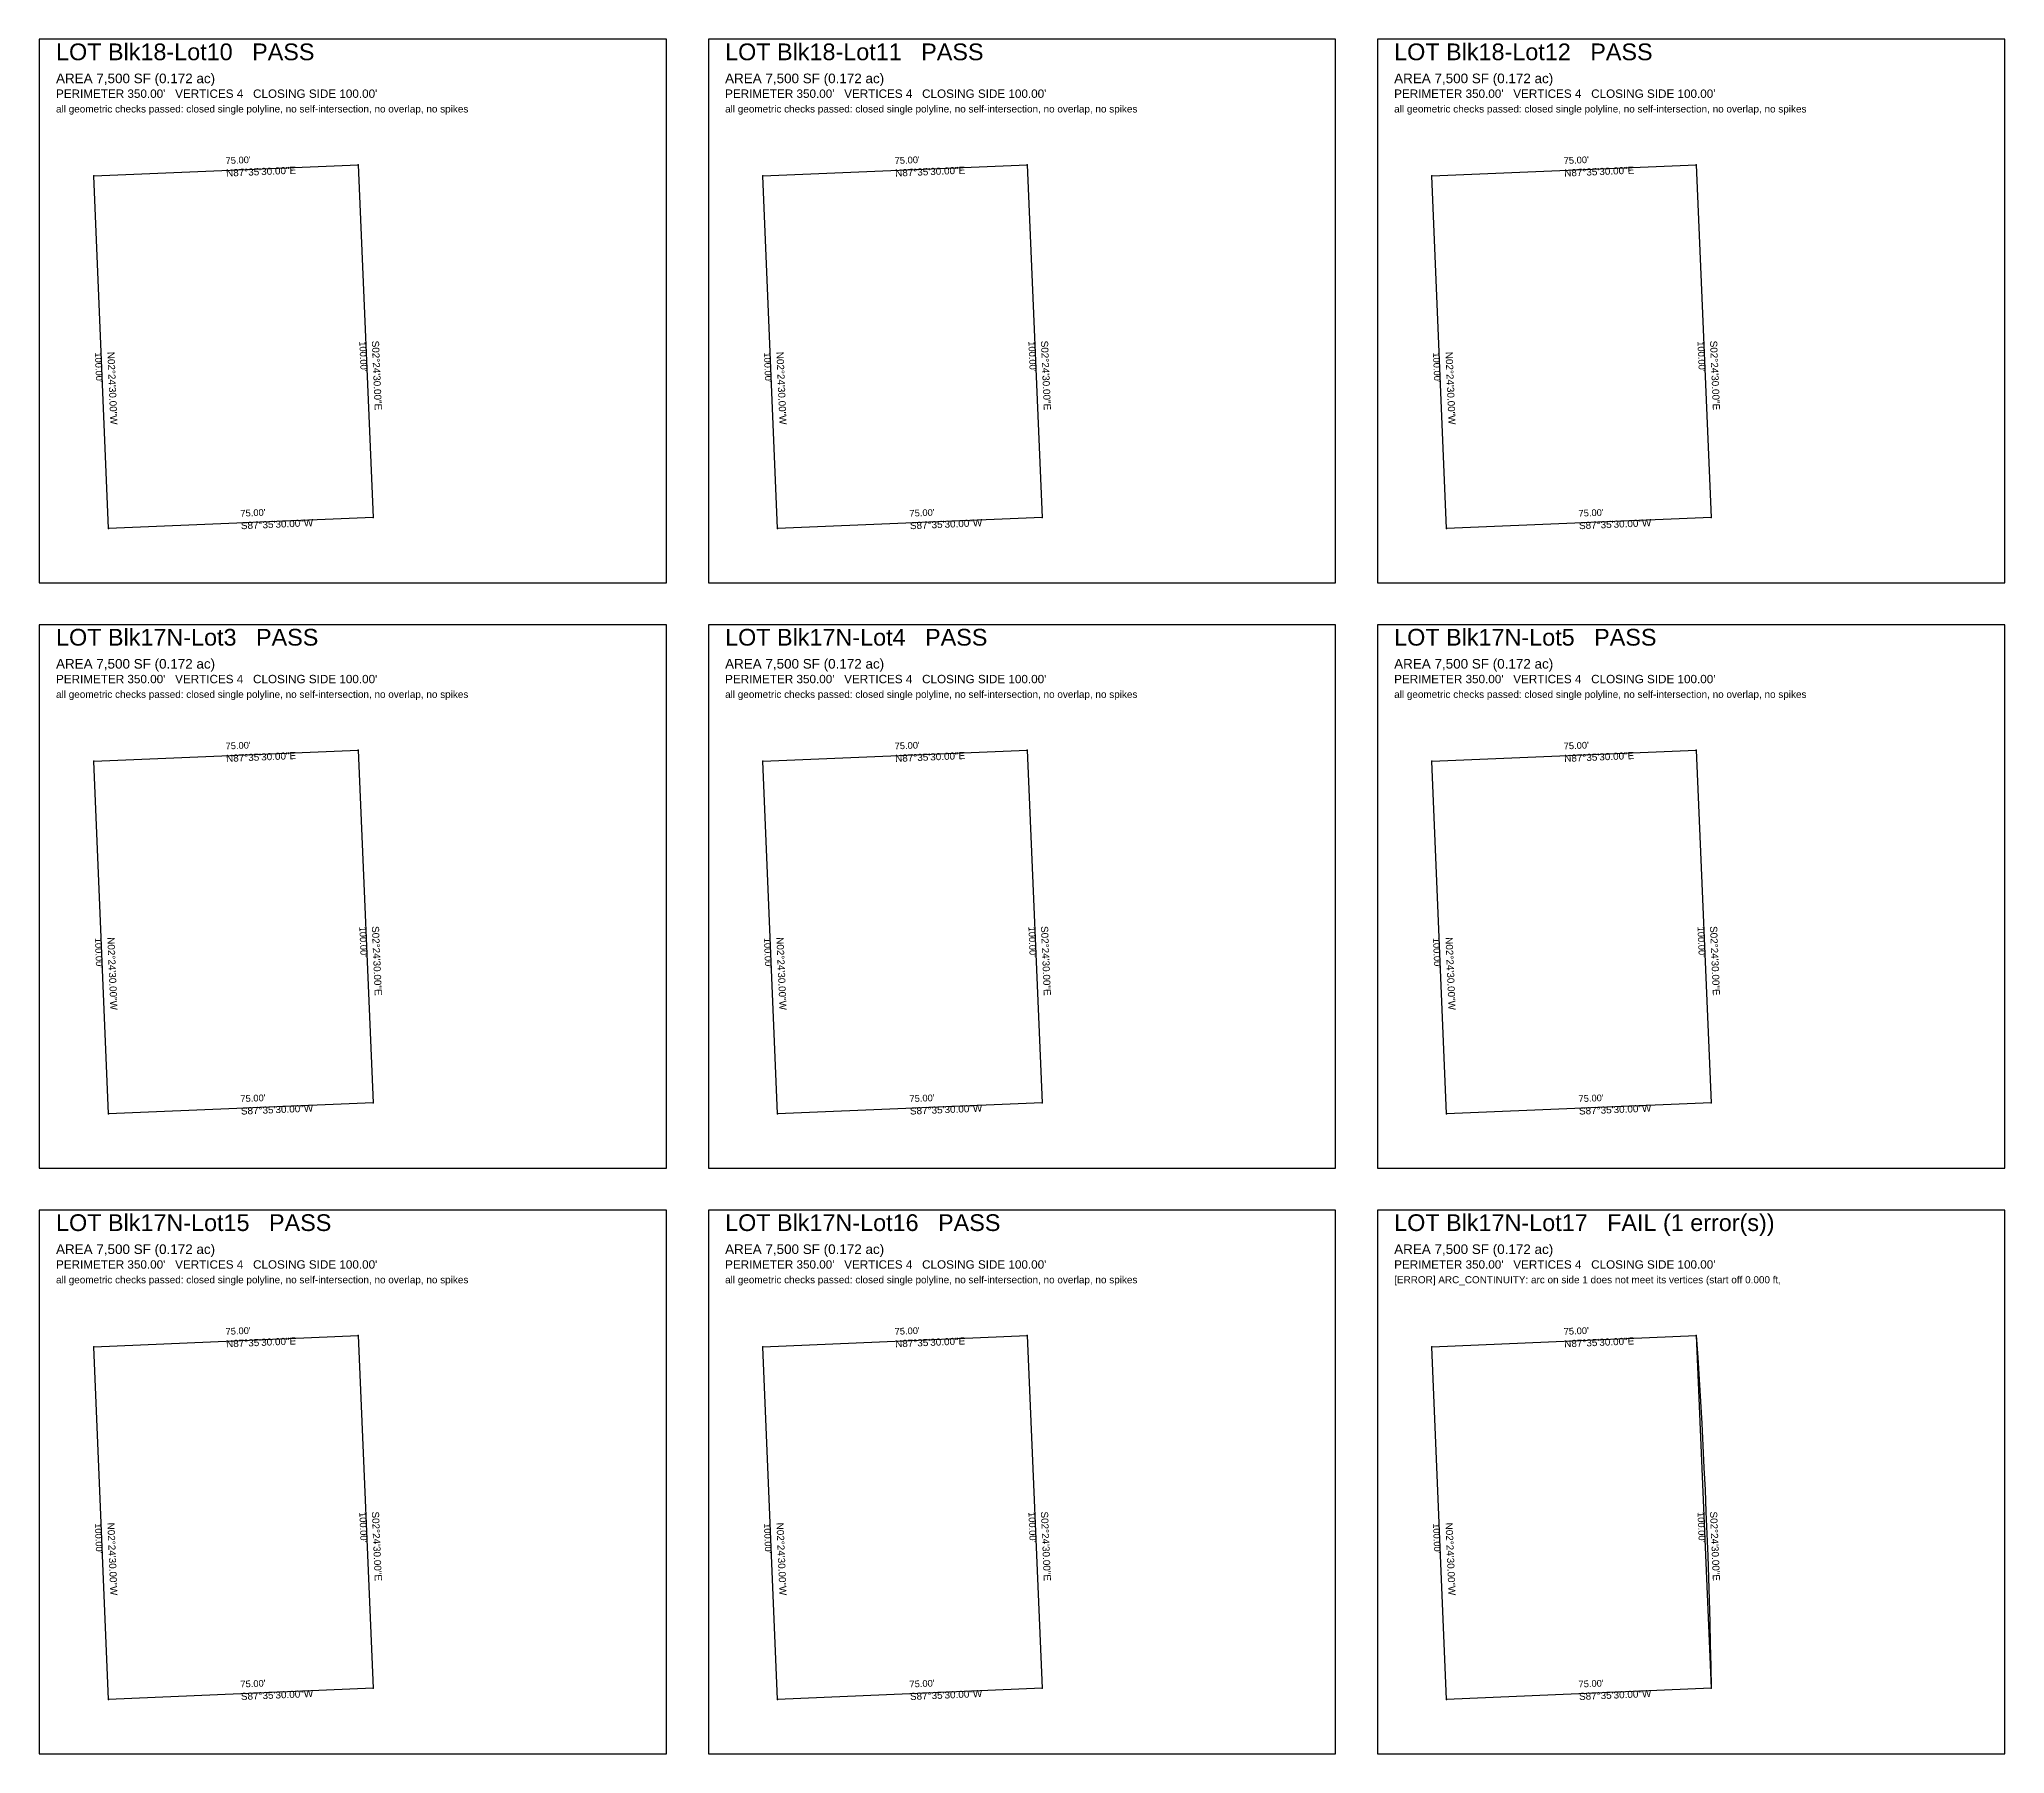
# Model space of a CAD drawing. Extents: x 0 to 3820, y -4480 to 260.
# Drawn here: x 2880 to 3820, y -560 to 260 of the extents above; entities that cross this region are included whole.
import ezdxf

# ---------------------------------------------------------------- set-up
doc = ezdxf.new("R2010")
doc.units = 0
doc.linetypes.add('ROT_2.41', pattern=[0])
doc.linetypes.add('ROT_272.41', pattern=[0])
for name, color, linetype in [('ERROR', 1, 'CONTINUOUS'), ('LOT_POLYLINE', 4, 'CONTINUOUS'), ('SHEET_FRAME', 8, 'CONTINUOUS'), ('SHEET_LABELS', 7, 'CONTINUOUS')]:
    doc.layers.add(name, color=color, linetype=linetype)
doc.styles.get("Standard").update_dxf_attribs({"font": 'Arial'})

msp = doc.modelspace()

# ---------------------------------------------------------------- linework, layer by layer
at = {"layer": 'ERROR'}
for p, q in [((3672.5094, -360), (3672.5094, -360)), ((3679.603, -528.661), (3679.6038, -528.6793))]:
    msp.add_line(p, q, dxfattribs=at)
at = {"layer": 'LOT_POLYLINE'}
for points in [[(2906, 194.6793), (3032.5094, 200), (3039.6038, 31.3207), (2913.0943, 26)], [(3226, 194.6793), (3352.5094, 200), (3359.6038, 31.3207), (3233.0943, 26)], [(3546, 194.6793), (3672.5094, 200), (3679.6038, 31.3207), (3553.0943, 26)], [(2906, -85.3207), (3032.5094, -80), (3039.6038, -248.6793), (2913.0943, -254)], [(3226, -85.3207), (3352.5094, -80), (3359.6038, -248.6793), (3233.0943, -254)], [(3546, -85.3207), (3672.5094, -80), (3679.6038, -248.6793), (3553.0943, -254)], [(2906, -365.3207), (3032.5094, -360), (3039.6038, -528.6793), (2913.0943, -534)], [(3226, -365.3207), (3352.5094, -360), (3359.6038, -528.6793), (3233.0943, -534)], [(3546, -365.3207), (3672.5094, -360), (3679.6038, -528.6793), (3553.0943, -534)]]:
    msp.add_lwpolyline(points, close=True, dxfattribs=at)
msp.add_lwpolyline([(3672.5094, -360), (3673.2048, -370.5288), (3673.8666, -381.0598), (3674.4949, -391.5929), (3675.0895, -402.1279), (3675.6505, -412.6647), (3676.178, -423.2033), (3676.6718, -433.7435), (3677.132, -444.2852), (3677.5586, -454.8284), (3677.9515, -465.3728), (3678.3109, -475.9185), (3678.6366, -486.4652), (3678.9286, -497.0129), (3679.1871, -507.5615), (3679.4119, -518.1109), (3679.603, -528.661)], dxfattribs=at)
at = {"layer": 'SHEET_FRAME'}
for p, q in [((3180, 260), (2880, 260)), ((2880, 260), (2880, 0)), ((3180, 0), (3180, 260)), ((3500, 260), (3200, 260)), ((3200, 260), (3200, 0)), ((3500, 0), (3500, 260)), ((3820, 260), (3520, 260)), ((3520, 260), (3520, 0)), ((3820, 0), (3820, 260)), ((2880, 0), (3180, 0)), ((3200, 0), (3500, 0)), ((3520, 0), (3820, 0)), ((3180, -20), (2880, -20)), ((2880, -20), (2880, -280)), ((3180, -280), (3180, -20)), ((3500, -20), (3200, -20)), ((3200, -20), (3200, -280)), ((3500, -280), (3500, -20)), ((3820, -20), (3520, -20)), ((3520, -20), (3520, -280)), ((3820, -280), (3820, -20)), ((2880, -280), (3180, -280)), ((3200, -280), (3500, -280)), ((3520, -280), (3820, -280)), ((3180, -300), (2880, -300)), ((2880, -300), (2880, -560)), ((3180, -560), (3180, -300)), ((3500, -300), (3200, -300)), ((3200, -300), (3200, -560)), ((3500, -560), (3500, -300)), ((3820, -300), (3520, -300)), ((3520, -300), (3520, -560)), ((3820, -560), (3820, -300)), ((2880, -560), (3180, -560)), ((3200, -560), (3500, -560)), ((3520, -560), (3820, -560))]:
    msp.add_line(p, q, dxfattribs=at)
at = {"layer": 'SHEET_LABELS'}
for p in [(3032.5094, 200), (3352.5094, 200), (3672.5094, 200), (2906, 194.6793), (3226, 194.6793), (3546, 194.6793), (3039.6038, 31.3207), (3359.6038, 31.3207), (3679.6038, 31.3207), (2913.0943, 26), (3233.0943, 26), (3553.0943, 26), (3032.5094, -80), (3352.5094, -80), (3672.5094, -80), (2906, -85.3207), (3226, -85.3207), (3546, -85.3207), (3039.6038, -248.6793), (3359.6038, -248.6793), (3679.6038, -248.6793), (2913.0943, -254), (3233.0943, -254), (3553.0943, -254), (2906, -365.3207), (3032.5094, -360), (3226, -365.3207), (3352.5094, -360), (3546, -365.3207), (3672.5094, -360), (2913.0943, -534), (3039.6038, -528.6793), (3233.0943, -534), (3359.6038, -528.6793), (3553.0943, -534), (3679.6038, -528.6793)]:
    msp.add_point(p, dxfattribs=at)

# ---------------------------------------------------------------- texts
at = {"layer": 'ERROR'}
for s, height, p in [('LOT Blk17N-Lot17   FAIL (1 error(s))', 8, (3528, -310)), ('[ERROR] ARC_CONTINUITY: arc on side 1 does not meet its vertices (start off 0.000 ft,', 3.4, (3528, -335))]:
    msp.add_text(s, height=height, dxfattribs=at).set_placement(p)
at = {"layer": 'SHEET_LABELS'}
for s, height, p in [('LOT Blk18-Lot10   PASS', 8, (2888, 250)), ('LOT Blk18-Lot11   PASS', 8, (3208, 250)), ('LOT Blk18-Lot12   PASS', 8, (3528, 250)), ('AREA 7,500 SF (0.172 ac)', 4.6, (2888, 239)), ("PERIMETER 350.00'   VERTICES 4   CLOSING SIDE 100.00'", 4, (2888, 232)), ('AREA 7,500 SF (0.172 ac)', 4.6, (3208, 239)), ("PERIMETER 350.00'   VERTICES 4   CLOSING SIDE 100.00'", 4, (3208, 232)), ('AREA 7,500 SF (0.172 ac)', 4.6, (3528, 239)), ("PERIMETER 350.00'   VERTICES 4   CLOSING SIDE 100.00'", 4, (3528, 232)), ('all geometric checks passed: closed single polyline, no self-intersection, no overlap, no spikes', 3.4, (2888, 225)), ('all geometric checks passed: closed single polyline, no self-intersection, no overlap, no spikes', 3.4, (3208, 225)), ('all geometric checks passed: closed single polyline, no self-intersection, no overlap, no spikes', 3.4, (3528, 225)), ('LOT Blk17N-Lot3   PASS', 8, (2888, -30)), ('LOT Blk17N-Lot4   PASS', 8, (3208, -30)), ('LOT Blk17N-Lot5   PASS', 8, (3528, -30)), ('AREA 7,500 SF (0.172 ac)', 4.6, (2888, -41)), ('AREA 7,500 SF (0.172 ac)', 4.6, (3208, -41)), ('AREA 7,500 SF (0.172 ac)', 4.6, (3528, -41)), ("PERIMETER 350.00'   VERTICES 4   CLOSING SIDE 100.00'", 4, (2888, -48)), ("PERIMETER 350.00'   VERTICES 4   CLOSING SIDE 100.00'", 4, (3208, -48)), ("PERIMETER 350.00'   VERTICES 4   CLOSING SIDE 100.00'", 4, (3528, -48)), ('all geometric checks passed: closed single polyline, no self-intersection, no overlap, no spikes', 3.4, (2888, -55)), ('all geometric checks passed: closed single polyline, no self-intersection, no overlap, no spikes', 3.4, (3208, -55)), ('all geometric checks passed: closed single polyline, no self-intersection, no overlap, no spikes', 3.4, (3528, -55)), ('LOT Blk17N-Lot15   PASS', 8, (2888, -310)), ('LOT Blk17N-Lot16   PASS', 8, (3208, -310)), ('AREA 7,500 SF (0.172 ac)', 4.6, (2888, -321)), ('AREA 7,500 SF (0.172 ac)', 4.6, (3208, -321)), ('AREA 7,500 SF (0.172 ac)', 4.6, (3528, -321)), ("PERIMETER 350.00'   VERTICES 4   CLOSING SIDE 100.00'", 4, (2888, -328)), ("PERIMETER 350.00'   VERTICES 4   CLOSING SIDE 100.00'", 4, (3208, -328)), ("PERIMETER 350.00'   VERTICES 4   CLOSING SIDE 100.00'", 4, (3528, -328)), ('all geometric checks passed: closed single polyline, no self-intersection, no overlap, no spikes', 3.4, (2888, -335)), ('all geometric checks passed: closed single polyline, no self-intersection, no overlap, no spikes', 3.4, (3208, -335))]:
    msp.add_text(s, height=height, dxfattribs=at).set_placement(p)
at = {"layer": 'SHEET_LABELS', "linetype": 'ROT_2.41'}
for s, height, p in [("75.00'", 3.2, (2969.1287, 200.337)), ('N87%%d35\'30.00"E', 3.4, (2969.3808, 194.3423)), ("75.00'", 3.2, (3289.1287, 200.337)), ('N87%%d35\'30.00"E', 3.4, (3289.3808, 194.3423)), ("75.00'", 3.2, (3609.1287, 200.337)), ('N87%%d35\'30.00"E', 3.4, (3609.3808, 194.3423)), ("75.00'", 3.2, (2976.223, 31.6577)), ('S87%%d35\'30.00"W', 3.4, (2976.4751, 25.663)), ("75.00'", 3.2, (3296.223, 31.6577)), ('S87%%d35\'30.00"W', 3.4, (3296.4751, 25.663)), ("75.00'", 3.2, (3616.223, 31.6577)), ('S87%%d35\'30.00"W', 3.4, (3616.4751, 25.663)), ("75.00'", 3.2, (2969.1287, -79.663)), ('N87%%d35\'30.00"E', 3.4, (2969.3808, -85.6577)), ("75.00'", 3.2, (3289.1287, -79.663)), ('N87%%d35\'30.00"E', 3.4, (3289.3808, -85.6577)), ("75.00'", 3.2, (3609.1287, -79.663)), ('N87%%d35\'30.00"E', 3.4, (3609.3808, -85.6577)), ("75.00'", 3.2, (2976.223, -248.3423)), ('S87%%d35\'30.00"W', 3.4, (2976.4751, -254.337)), ("75.00'", 3.2, (3296.223, -248.3423)), ('S87%%d35\'30.00"W', 3.4, (3296.4751, -254.337)), ("75.00'", 3.2, (3616.223, -248.3423)), ('S87%%d35\'30.00"W', 3.4, (3616.4751, -254.337)), ("75.00'", 3.2, (2969.1287, -359.663)), ("75.00'", 3.2, (3289.1287, -359.663)), ("75.00'", 3.2, (3609.1287, -359.663)), ('N87%%d35\'30.00"E', 3.4, (2969.3808, -365.6577)), ('N87%%d35\'30.00"E', 3.4, (3289.3808, -365.6577)), ('N87%%d35\'30.00"E', 3.4, (3609.3808, -365.6577)), ("75.00'", 3.2, (2976.223, -528.3423)), ("75.00'", 3.2, (3296.223, -528.3423)), ("75.00'", 3.2, (3616.223, -528.3423)), ('S87%%d35\'30.00"W', 3.4, (2976.4751, -534.337)), ('S87%%d35\'30.00"W', 3.4, (3296.4751, -534.337)), ('S87%%d35\'30.00"W', 3.4, (3616.4751, -534.337))]:
    msp.add_text(s, height=height, rotation=2.41, dxfattribs=at).set_placement(p)
at = {"layer": 'SHEET_LABELS', "linetype": 'ROT_272.41'}
for s, height, p in [("100.00'", 3.2, (3033.0593, 115.5343)), ('S02%%d24\'30.00"E', 3.4, (3039.054, 115.7864)), ("100.00'", 3.2, (3353.0593, 115.5343)), ('S02%%d24\'30.00"E', 3.4, (3359.054, 115.7864)), ("100.00'", 3.2, (3673.0593, 115.5343)), ('S02%%d24\'30.00"E', 3.4, (3679.054, 115.7864)), ("100.00'", 3.2, (2906.5498, 110.2136)), ('N02%%d24\'30.00"W', 3.4, (2912.5445, 110.4657)), ("100.00'", 3.2, (3226.5498, 110.2136)), ('N02%%d24\'30.00"W', 3.4, (3232.5445, 110.4657)), ("100.00'", 3.2, (3546.5498, 110.2136)), ('N02%%d24\'30.00"W', 3.4, (3552.5445, 110.4657)), ("100.00'", 3.2, (3033.0593, -164.4657)), ('S02%%d24\'30.00"E', 3.4, (3039.054, -164.2136)), ("100.00'", 3.2, (3353.0593, -164.4657)), ('S02%%d24\'30.00"E', 3.4, (3359.054, -164.2136)), ("100.00'", 3.2, (3673.0593, -164.4657)), ('S02%%d24\'30.00"E', 3.4, (3679.054, -164.2136)), ("100.00'", 3.2, (2906.5498, -169.7864)), ('N02%%d24\'30.00"W', 3.4, (2912.5445, -169.5343)), ("100.00'", 3.2, (3226.5498, -169.7864)), ('N02%%d24\'30.00"W', 3.4, (3232.5445, -169.5343)), ("100.00'", 3.2, (3546.5498, -169.7864)), ('N02%%d24\'30.00"W', 3.4, (3552.5445, -169.5343)), ("100.00'", 3.2, (2906.5498, -449.7864)), ('N02%%d24\'30.00"W', 3.4, (2912.5445, -449.5343)), ("100.00'", 3.2, (3033.0593, -444.4657)), ('S02%%d24\'30.00"E', 3.4, (3039.054, -444.2136)), ("100.00'", 3.2, (3226.5498, -449.7864)), ('N02%%d24\'30.00"W', 3.4, (3232.5445, -449.5343)), ("100.00'", 3.2, (3353.0593, -444.4657)), ('S02%%d24\'30.00"E', 3.4, (3359.054, -444.2136)), ("100.00'", 3.2, (3546.5498, -449.7864)), ('N02%%d24\'30.00"W', 3.4, (3552.5445, -449.5343)), ("100.00'", 3.2, (3673.0593, -444.4657)), ('S02%%d24\'30.00"E', 3.4, (3679.054, -444.2136))]:
    msp.add_text(s, height=height, rotation=272.41, dxfattribs=at).set_placement(p)

doc.saveas('drawing.dxf')
